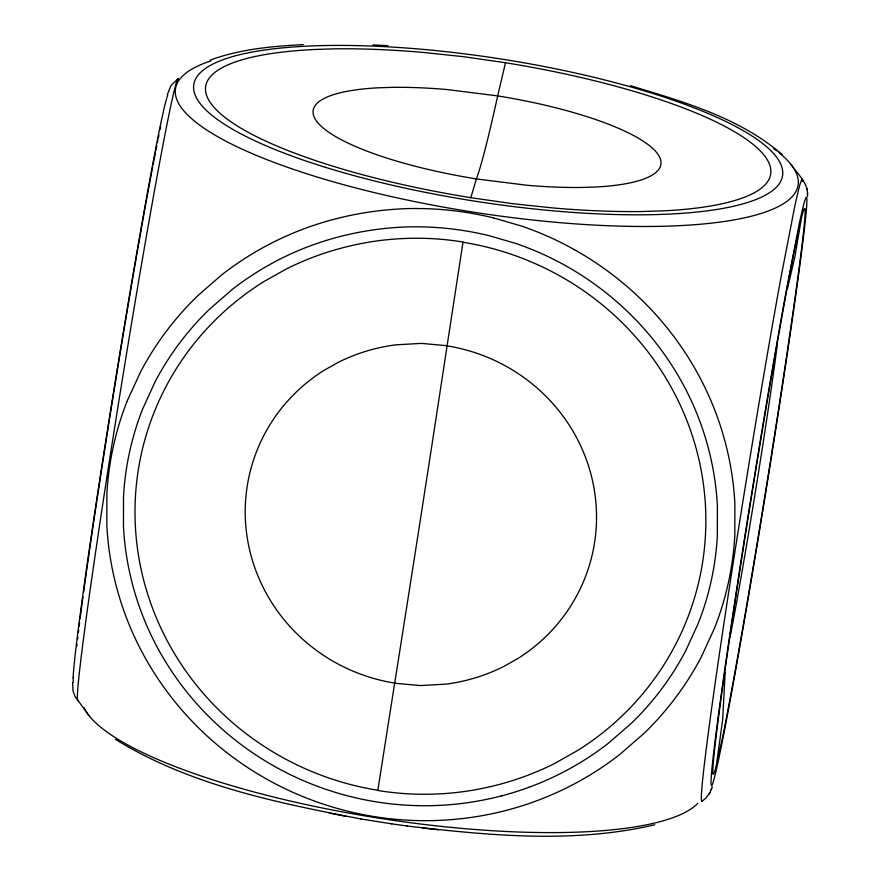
<?xml version="1.0" encoding="UTF-8"?>
<svg xmlns="http://www.w3.org/2000/svg" width="880" height="880" viewBox="0 0 880 880"><rect width="100%" height="100%" fill="white"/><g stroke="black" fill="none" stroke-linecap="round" stroke-linejoin="round"><path stroke-width="1.32" d="M72.567 682.484L72.996 690.91L74.899 696.212L88.935 715.484M725.153 672.419L722.7 719.213L716.353 765.666L723.228 734.261A290.719 6.666 -80.8 0 0 735.064 671.473L739.024 649.341A285.934 6.556 -80.8 0 0 790.46 329.912A285.934 6.556 -80.8 0 0 801.548 217.437M463.001 242.242A285.934 277.321 14.4 0 1 699.072 460.141A285.934 277.321 14.4 0 1 578.424 750.013L554.378 763.62A290.719 281.963 14.4 0 1 461.593 791.879C433.785 795.443 405.482 795.047 377.806 790.482L394.658 683.232A1292.709 29.634 -80.8 0 0 447.106 345.73L463.034 242.033C435.369 237.457 407.055 237.072 379.247 240.625A290.719 281.963 14.4 0 0 286.473 268.895L262.383 282.436M750.86 498.883L755.799 468.369M770.605 379.577L775.357 351.978A298.991 6.853 -80.8 0 1 786.368 290.169L799.029 224.829A302.577 6.941 -80.8 0 1 804.683 201.08L805.816 197.989A292.71 6.71 -80.8 0 1 806.872 199.397A298.76 6.853 -80.8 0 1 800.327 261.657A294.954 6.765 -80.8 0 1 796.422 290.433A299.244 6.864 -80.8 0 1 785.455 365.948L781.176 394.207A299.2 6.864 -80.8 0 1 767.085 484L762.146 514.514A299.189 6.864 -80.8 0 1 747.34 603.306L742.577 630.905A299.321 6.864 -80.8 0 1 729.564 703.571A295.57 6.776 -80.8 0 1 726 722.524A297.858 6.831 -80.8 0 1 715.671 772.662A298.969 6.853 -80.8 0 1 712.129 784.883A296.054 6.787 -80.8 0 1 711.183 784.751A298.298 6.842 -80.8 0 1 717.607 721.259A295.471 6.776 -80.8 0 1 721.523 692.439A299.31 6.864 -80.8 0 1 732.49 616.924L736.769 588.676A299.189 6.864 -80.8 0 1 750.805 498.828M142.978 219.384L140.976 230.659A285.934 6.556 -80.8 0 0 83.611 592.185M143.198 218.174L144.716 209.726M157.476 142.329L157.938 140.063M729.124 641.762L729.542 639.672M158.422 137.676L158.939 135.201M160.171 129.36L160.655 127.127M505.483 62.689L497.695 95.865A1292.709 29.634 -80.8 0 1 476.366 178.937L470.822 197.692L512.457 203.665L553.52 207.999A290.719 70.51 8.8 0 0 642.4 211.519L664.928 210.793A285.934 69.344 8.8 0 0 757.702 148.39A285.934 69.344 8.8 0 0 505.461 62.744L463.837 56.716L422.774 52.382A290.719 70.51 8.8 0 0 333.894 48.851L311.366 49.588M787.27 289.388L794.871 256.839L801.592 217.217L794.717 248.622A290.719 6.666 -80.8 0 0 782.87 311.41L778.91 333.542A285.934 6.556 -80.8 0 0 727.485 652.971A285.934 6.556 -80.8 0 0 716.386 765.446M167.277 94.842L170.874 85.679L177.947 78.771M711.161 789.712L712.305 786.61M702.02 801.24L705.881 798.182L709.852 792.737M127.237 400.884L140.481 372.031A316.47 306.944 14.4 0 1 197.626 295.845L221.782 274.813A316.162 306.636 14.4 0 1 290.972 234.003C327.591 218.427 367.092 210.012 406.835 208.626A319.957 310.31 14.4 0 1 493.394 217.866M709.324 793.991L711.678 788.48M210.265 60.093C239.965 49.126 271.865 46.255 303.248 44.627M654.852 824.769C573.661 843.821 488.972 835.483 407.033 826.001M178.431 78.958L177.738 79.046A319.957 7.337 -80.8 0 0 173.184 94.974L170.885 105.325A309.529 7.095 -80.8 0 0 165.198 133.287A315.92 7.238 -80.8 0 0 141.482 264.539A311.894 7.15 -80.8 0 0 134.321 306.779A316.437 7.26 -80.8 0 0 118.602 402.688L113.498 434.83A316.382 7.249 -80.8 0 0 99.308 527.01L95.139 555.192A316.371 7.249 -80.8 0 0 84.898 627.957L82.379 647.394A316.514 7.26 -80.8 0 0 77.825 688.336A312.554 7.161 -80.8 0 0 77.385 695.398A315.953 7.249 -80.8 0 0 78.287 700.315M372.966 44.902L387.948 45.683M422.334 827.948L438.416 829.796M391.688 823.856L407.429 826.056M447.106 345.73L421.311 343.387L395.538 344.861A178.904 173.514 14.4 0 0 338.448 362.252L323.62 370.59A175.956 170.654 14.4 0 0 249.403 549.01A175.956 170.654 14.4 0 0 394.68 683.1M394.658 683.232L420.442 685.575L446.215 684.101A178.904 173.514 14.4 0 0 503.305 666.699L518.133 658.361A175.956 170.654 14.4 0 0 592.35 479.952A175.956 170.654 14.4 0 0 447.084 345.862M391.853 823.878L360.734 818.939M476.366 178.937L527.252 185.284A178.904 43.395 8.8 0 0 581.955 187.451L595.815 187.011A175.956 42.68 8.8 0 0 652.905 148.61A175.956 42.68 8.8 0 0 497.684 95.898L446.798 89.518A178.904 43.395 8.8 0 0 392.095 87.351L378.235 87.802A175.956 42.68 8.8 0 0 321.145 126.203A175.956 42.68 8.8 0 0 476.366 178.915M361.031 818.983C276.716 802.758 189.497 785.037 115.5 739.387M329.956 813.252L345.807 816.277M630.377 85.679C683.331 101.739 739.42 117.59 782.111 154.528M493.394 217.866L521.334 226.006A309.529 300.201 14.4 0 1 574.409 249.667M791.076 164.516C797.588 174.295 809.05 183.414 807.466 196.504M807.356 193.204L807.466 194.535M806.96 188.562L807.07 189.915M778.943 152.603A314.996 76.395 8.8 0 1 467.808 211.266A314.996 76.395 8.8 0 1 210.925 60.896M773.641 148.533A314.996 76.395 8.8 0 1 776.809 150.909M697.917 803.242A314.996 76.395 8.8 0 1 380.49 818.411A314.996 76.395 8.8 0 1 83.842 707.465M73.37 682.33A297.858 6.831 -80.8 0 1 73.172 677.644M73.161 677.677A295.57 6.776 -80.8 0 1 73.579 671A299.321 6.864 -80.8 0 1 77.88 632.269L80.267 613.888A299.189 6.864 -80.8 0 1 89.947 545.083L93.896 518.419A299.2 6.864 -80.8 0 1 107.305 431.255L112.134 400.851A299.244 6.864 -80.8 0 1 127.006 310.156A294.954 6.765 -80.8 0 1 133.782 270.204A298.76 6.853 -80.8 0 1 156.2 146.091A292.71 6.71 -80.8 0 1 161.579 119.636L163.757 109.846A302.577 6.941 -80.8 0 1 166.683 98.406M167.013 97.372A302.577 6.941 -80.8 0 1 167.75 95.37M755.755 468.259A299.2 6.864 -80.8 0 1 770.561 379.5M702.46 800.624A313.06 7.172 -80.8 0 1 701.47 800.47A316.118 7.249 -80.8 0 1 701.976 787.028A315.007 7.227 -80.8 0 1 708.268 733.293A312.444 7.161 -80.8 0 1 712.393 702.856A316.503 7.26 -80.8 0 1 723.987 623.007L728.519 593.131A316.36 7.249 -80.8 0 1 743.413 498.19L748.638 465.916A316.47 7.26 -80.8 0 1 764.302 372.031L769.329 342.848A316.162 7.249 -80.8 0 1 780.967 277.486L794.354 208.395A319.957 7.337 -80.8 0 1 800.338 183.282L801.537 180.004A309.529 7.095 -80.8 0 1 802.637 181.5M501.38 795.905A297.858 288.882 14.4 0 1 392.48 804.023A298.969 289.96 14.4 0 1 325.391 789.151A296.054 287.133 14.4 0 1 287.353 773.19A298.298 289.311 14.4 0 1 160.281 652.751A295.471 286.572 14.4 0 1 142.274 614.592A299.31 290.301 14.4 0 1 123.453 526.372L123.519 496.32A299.167 290.158 14.4 0 1 142.758 408.727L155.276 381.436A299.288 290.268 14.4 0 1 209.33 309.386L232.166 289.509A298.991 289.982 14.4 0 1 297.594 250.91C332.233 236.181 369.578 228.217 407.176 226.908A302.577 293.458 14.4 0 1 489.027 235.653L515.449 243.353A292.71 283.899 14.4 0 1 565.642 265.716A298.76 289.762 14.4 0 1 680.537 379.775A294.954 286.066 14.4 0 1 698.566 417.912A299.244 290.235 14.4 0 1 717.398 506.132L717.332 536.184A299.2 290.18 14.4 0 1 698.082 623.777L685.564 651.068A299.189 290.169 14.4 0 1 631.521 723.129L608.674 743.006A299.321 290.312 14.4 0 1 529.034 787.248M529.034 787.259A295.57 286.671 14.4 0 1 501.38 795.927M127.237 400.884A316.36 306.823 14.4 0 0 106.898 493.504L106.821 525.283A316.503 306.966 14.4 0 0 126.742 618.563A312.444 303.028 14.4 0 0 145.794 658.911A315.007 305.514 14.4 0 0 219.45 746.746A316.118 306.592 14.4 0 0 280.137 786.269A313.06 303.633 14.4 0 0 320.364 803.154A316.14 306.614 14.4 0 0 391.303 818.873A313.324 303.875 14.4 0 0 434.863 820.545A315.953 306.427 14.4 0 0 506.462 810.326A312.554 303.138 14.4 0 0 535.7 801.152A316.514 306.977 14.4 0 0 619.916 754.358L644.083 733.348A316.371 306.845 14.4 0 0 701.217 657.14L714.461 628.287A316.382 306.845 14.4 0 0 734.811 535.667L734.888 503.888A316.437 306.9 14.4 0 0 714.967 410.597A311.894 302.489 14.4 0 0 695.915 370.271A315.92 306.394 14.4 0 0 574.409 249.667M729.993 637.439A178.904 4.103 -80.8 0 0 736.835 601.029L739.266 587.411A175.956 4.037 -80.8 0 0 777.04 346.225M144.936 208.516A290.719 6.666 -80.8 0 1 152.614 167.101M153.076 164.67A290.719 6.666 -80.8 0 1 155.309 153.142M155.815 150.612A290.719 6.666 -80.8 0 1 156.783 145.739M76.802 646.096A285.934 6.556 -80.8 0 1 77.011 644.171M77.594 639.078A285.934 6.556 -80.8 0 1 77.847 636.911M78.386 632.401A285.934 6.556 -80.8 0 1 78.672 630.047M79.123 626.384A285.934 6.556 -80.8 0 1 79.596 622.589M80.102 618.651A285.934 6.556 -80.8 0 1 82.962 596.926M377.839 790.262A285.934 277.321 14.4 0 1 141.779 572.363A285.934 277.321 14.4 0 1 262.416 282.502M470.888 197.692A285.934 69.344 8.8 0 1 218.647 112.046A285.934 69.344 8.8 0 1 311.465 49.665M325.512 167.354A297.88 72.248 8.8 0 0 782.155 177.606A297.88 72.248 8.8 0 0 356.774 45.606A297.88 72.248 8.8 0 0 325.512 167.354"/></g></svg>
